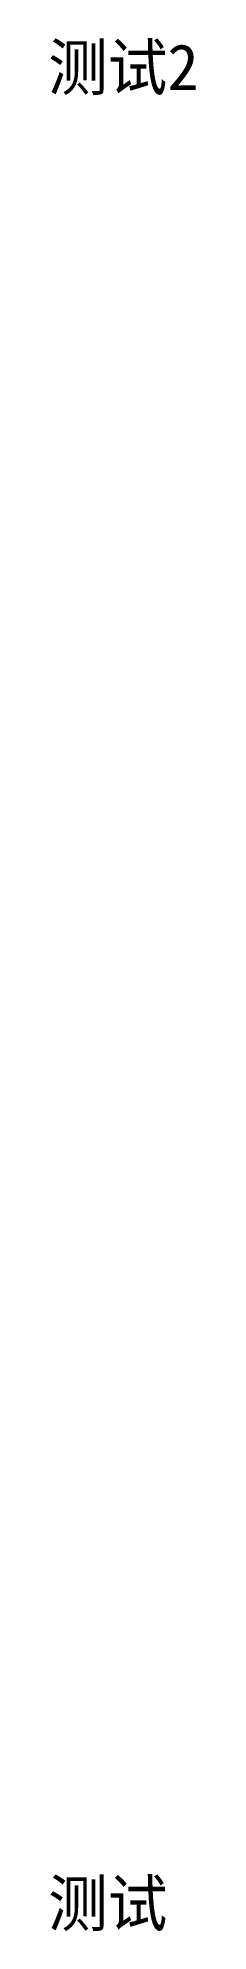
# Model space of a CAD drawing. Header units: metres. Extents: x 100 to 116, y 99 to 306.
import ezdxf

# ---------------------------------------------------------------- set-up
doc = ezdxf.new("R2010")
doc.units = ezdxf.units.M

msp = doc.modelspace()

# ---------------------------------------------------------------- texts
for s, p in [('测试2', (100, 300)), ('测试', (100, 100))]:
    msp.add_text(s, height=5).set_placement(p)

doc.saveas('drawing.dxf')
